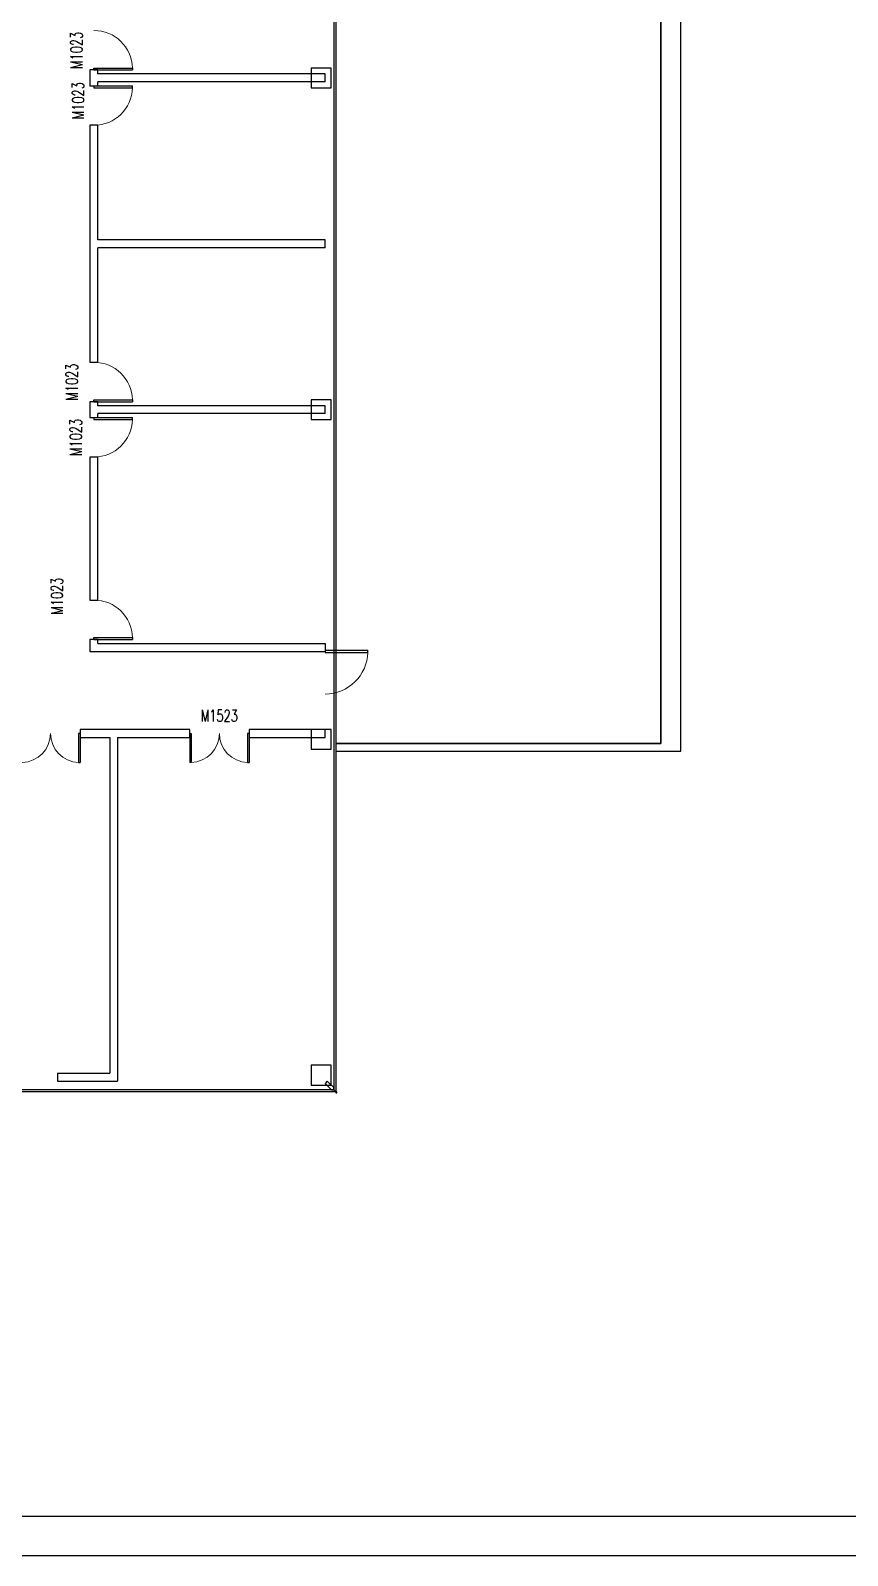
# Model space of a CAD drawing. Header units: inches. Extents: x -867 to 118033, y 946789 to 1030889.
# Drawn here: x 76677 to 97355, y 946789 to 985400 of the extents above; entities that cross this region are included whole.
import ezdxf

# ---------------------------------------------------------------- set-up
doc = ezdxf.new("R2010")
doc.units = ezdxf.units.IN
doc.header["$MEASUREMENT"] = 0
for name, color, linetype in [('COLUMN', 10, 'Continuous'), ('CURTWALL', 10, 'Continuous'), ('DOOR_FIRE', 10, 'Continuous'), ('WALL', 10, 'Continuous'), ('WINDOW', 10, 'Continuous')]:
    doc.layers.add(name, color=color, linetype=linetype)
doc.styles.add('_TCH_WINDOW', font='SIMPLEX', dxfattribs={"bigfont": 'GBCBIG'})

msp = doc.modelspace()

# ---------------------------------------------------------------- linework, layer by layer
at = {"color": 7}
msp.add_line((-867, 946789), (118033, 946789), dxfattribs=at)
msp.add_lwpolyline([(117033, 947789), (117033, 1029889), (1633, 1029889), (1633, 947789)], close=True, dxfattribs=at)
for points in [[(84433, 967150), (93133, 967150), (93133, 1009950), (84583, 1009950)], [(84583, 1009450), (92633, 1009450), (92633, 967350), (84433, 967350)], [(84433, 967350), (92633, 967350), (92633, 1009450), (84583, 1009450)]]:
    msp.add_lwpolyline(points, dxfattribs=at)
at = {"layer": 'COLUMN', "color": 2, "ltscale": 3}
for points in [[(84283, 983950), (84283, 984450), (83783, 984450), (83783, 983950)], [(84283, 975550), (84283, 976050), (83783, 976050), (83783, 975550)], [(84283, 967200), (84283, 967700), (83783, 967700), (83783, 967200)], [(84283, 958700), (84283, 959200), (83783, 959200), (83783, 958700)]]:
    msp.add_lwpolyline(points, close=True, dxfattribs=at)
at = {"layer": 'CURTWALL', "color": 4}
for points in [[(84353, 1009000), (84353, 958579), (38183, 958579)], [(84403, 1009000), (84403, 958529), (38183, 958529)]]:
    msp.add_lwpolyline(points, dxfattribs=at)
at = {"layer": 'DOOR_FIRE', "color": 7}
for p, q in [((77933, 967600), (77895, 967600)), ((77895, 967600), (77895, 966868)), ((77933, 967600), (77933, 966868)), ((77895, 966868), (77933, 966868))]:
    msp.add_line(p, q, dxfattribs=at)
at = {"layer": 'DOOR_FIRE', "color": 7, "lineweight": 13}
for centre, start, end in [((76451, 967600), 271.4693, 0), ((77914, 967600), 180, 268.5307)]:
    msp.add_arc(centre, 731, start, end, dxfattribs=at)
at = {"layer": 'WALL', "color": 2}
for p, q in [((78383, 984400), (78183, 984400)), ((78183, 984400), (78183, 984200)), ((78183, 984200), (78183, 984000)), ((78383, 984300), (78383, 984400)), ((84133, 984300), (78383, 984300)), ((84133, 984100), (84133, 984300)), ((78183, 984000), (78383, 984000)), ((78383, 984000), (78383, 984100)), ((84133, 984100), (78383, 984100)), ((78183, 983000), (78183, 980000)), ((78383, 983000), (78183, 983000)), ((78383, 980100), (78383, 983000)), ((78183, 980000), (78183, 977000)), ((84133, 980100), (78383, 980100)), ((84133, 979900), (84133, 980100)), ((78383, 977000), (78383, 979900)), ((84133, 979900), (78383, 979900)), ((78183, 977000), (78383, 977000)), ((78183, 976000), (78183, 975800)), ((78383, 976000), (78183, 976000)), ((78183, 975800), (78183, 975600)), ((78383, 975900), (78383, 976000)), ((84133, 975900), (78383, 975900)), ((84133, 975700), (78383, 975700)), ((78383, 975600), (78383, 975700)), ((84133, 975700), (84133, 975900)), ((78183, 975600), (78383, 975600)), ((78383, 974600), (78183, 974600)), ((78183, 974600), (78183, 970980)), ((78383, 970980), (78383, 974600)), ((78183, 970980), (78383, 970980)), ((78383, 969980), (78183, 969980)), ((78183, 969980), (78183, 969680)), ((78383, 969880), (78383, 969980)), ((78183, 969680), (84133, 969680)), ((78383, 969880), (84133, 969880)), ((84133, 969880), (84133, 969680)), ((78783, 967700), (77933, 967700)), ((77933, 967700), (77933, 967500)), ((80708, 967700), (78783, 967700)), ((80708, 967500), (80708, 967700)), ((84133, 967700), (82208, 967700)), ((82208, 967700), (82208, 967500)), ((84133, 967500), (84133, 967700)), ((77933, 967500), (78683, 967500)), ((78683, 967500), (78683, 959000)), ((78883, 967500), (78883, 958799)), ((78883, 967500), (80708, 967500)), ((82208, 967500), (84133, 967500)), ((77363, 959000), (78683, 959000)), ((77363, 959000), (77363, 958799)), ((77363, 958799), (78883, 958799))]:
    msp.add_line(p, q, dxfattribs=at)
at = {"layer": 'WINDOW', "color": 7}
for p, q in [((78283, 984450), (79258, 984450)), ((78283, 984400), (78283, 984450)), ((78283, 984400), (79258, 984400)), ((79258, 984450), (79258, 984400)), ((78283, 984000), (78283, 983950)), ((78283, 984000), (79258, 984000)), ((78283, 983950), (79258, 983950)), ((79258, 983950), (79258, 984000)), ((78283, 976000), (78283, 976050)), ((78283, 976050), (79258, 976050)), ((78283, 976000), (79258, 976000)), ((79258, 976050), (79258, 976000)), ((78283, 975600), (79258, 975600)), ((78283, 975600), (78283, 975550)), ((78283, 975550), (79258, 975550)), ((79258, 975550), (79258, 975600)), ((78283, 969980), (78283, 970030)), ((78283, 970030), (79258, 970030)), ((78283, 969980), (79258, 969980)), ((79258, 970030), (79258, 969980)), ((84133, 969710), (85215, 969710)), ((84133, 969710), (84133, 969654)), ((84133, 969654), (85215, 969654)), ((85215, 969654), (85215, 969710)), ((80708, 967600), (80745, 967600)), ((80708, 967600), (80708, 966868)), ((80745, 967600), (80745, 966868)), ((82208, 967600), (82170, 967600)), ((82170, 967600), (82170, 966868)), ((82208, 967600), (82208, 966868)), ((80745, 966868), (80708, 966868)), ((82170, 966868), (82208, 966868))]:
    msp.add_line(p, q, dxfattribs=at)
at = {"layer": 'WINDOW', "color": 31}
msp.add_line((84403, 958529), (84353, 958579), dxfattribs=at)
for points in [[(84353, 958636), (84189, 958799), (84133, 958743), (84296, 958579), (84353, 958579), (84353, 958636)], [(84433, 958529), (84403, 958529), (84403, 958500), (84433, 958500), (84433, 958500), (84433, 958500), (84433, 958529)]]:
    msp.add_lwpolyline(points, dxfattribs=at)
at = {"layer": 'WINDOW', "color": 7, "lineweight": 13}
for centre, radius, start, end in [((78283, 984425), 975, 1.4693, 90), ((78283, 983975), 975, 270, 358.5307), ((78283, 976025), 975, 1.4693, 90), ((78283, 975575), 975, 270, 358.5307), ((78283, 970005), 975, 1.4693, 90), ((84133, 969682), 1082, 270, 358.5307), ((80726, 967600), 731, 271.4693, 0), ((82189, 967600), 731, 180, 268.5307)]:
    msp.add_arc(centre, radius, start, end, dxfattribs=at)

# ---------------------------------------------------------------- texts
at = {"layer": 'WINDOW', "color": 7, "style": '_TCH_WINDOW', "width": 0.705882}
for p in [(77989, 984430), (78031, 983154), (77873, 976030), (77973, 974630), (77496, 970610)]:
    msp.add_text('M1023', height=297.5, rotation=90, dxfattribs=at).set_placement(p)
msp.add_text('M1523', height=297.5, dxfattribs=at).set_placement((80988, 967902))

doc.saveas('drawing.dxf')
